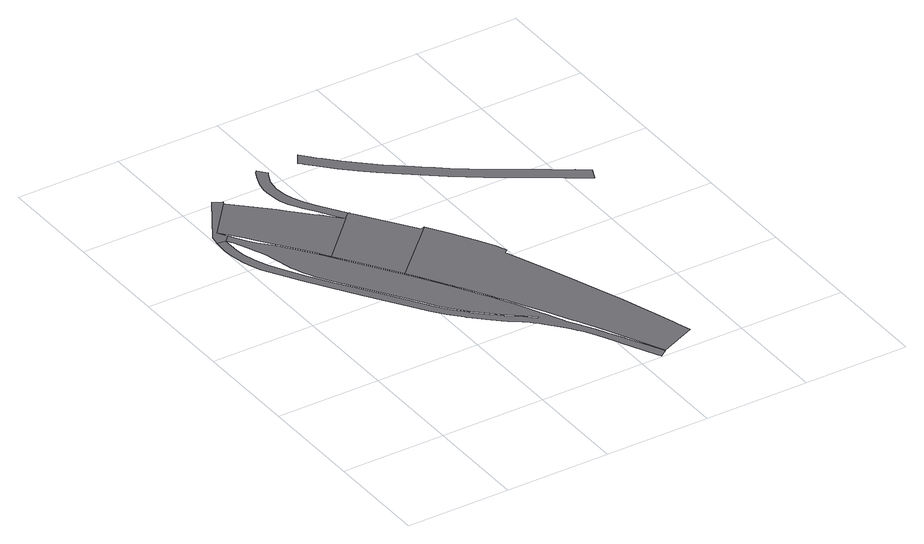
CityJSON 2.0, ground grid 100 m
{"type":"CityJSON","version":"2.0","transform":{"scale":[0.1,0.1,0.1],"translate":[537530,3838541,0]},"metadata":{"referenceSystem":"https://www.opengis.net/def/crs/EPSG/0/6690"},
"CityObjects":{
"road1":{"type":"Road","geometry":[{"type":"MultiSurface","lod":"1","boundaries":[[[0,1,2,3,4,5,6,7,8,9,10,11,12,13]]]}]},
"road2":{"type":"Road","attributes":{"function":"1","RoadStructureAttribute.sectionType":"7"},"geometry":[{"type":"MultiSurface","lod":"1","boundaries":[[[14,15,16,17,18,19,20,21,11,10,22,23,24,25,26,27,28,29,30,31,32,33,34,35,36,37]]]}]},
"road3":{"type":"Road","attributes":{"function":"1","RoadStructureAttribute.sectionType":"7"},"geometry":[{"type":"MultiSurface","lod":"1","boundaries":[[[6,38,39,40,41,42,43,44,45,46,47,48,49,50,51,52,53,54,55,56,57,58,59,60,61,62,63,64,65,66,67,68,69,70,71,72,73,74,75,76,77,78,79,80,81,82,83,84,85,86,87,88,89,90,91,92,93,94,95,96,97,98,99,100,101,102,103,104,105,106,107,108,109,110,111,112,113,114,115,116,117,118,119,120,121,122,123,124,125,126,127,128,129,130,8,7],[131,132,133,134,135,136,137,138,139,140,141,142,143,144,145,146,147,148,149,150,151,152,153,154,155,156,157,158,159,160,161,162,163,164,165,166,167,168,169,170,171,172,173,174,175,176,177,178,179,180,181,182,183,184,185,186,187,188,189,190,191,192,193,194,195,196,197,198,7]]]}]},
"road4":{"type":"Road","geometry":[{"type":"MultiSurface","lod":"1","boundaries":[[[199,200,201,202,203,204,205,206,207,37,36,208,209,210,211,212,213]]]}]},
"road5":{"type":"Road","attributes":{"function":"1","RoadStructureAttribute.sectionType":"7"},"geometry":[{"type":"MultiSurface","lod":"1","boundaries":[[[214,215,216,217,218,219,220,221,222,223,224,225,226,227,228,229,230,231,37,207,232,233,234,235,236,237,238,239,240,241]]]}]},
"road6":{"type":"Road","geometry":[{"type":"MultiSurface","lod":"1","boundaries":[[[242,243,244,245,246,247,248,249,250,251,252,253,254,255,256,257,258,259,260,213,212,261,262,263,264,265,266,267,268,269,270,271,272,273,274,275,276,277,278,279,280,281,282]]]}]},
"road7":{"type":"Road","attributes":{"RoadStructureAttribute.sectionType":"1"},"geometry":[{"type":"MultiSurface","lod":"1","boundaries":[[[283,284,285,286,287,288,289,290,291,292,293,294,295,296,297,298,299,300,301,302,303,304,305,306,307,308,309,310,311,312,313,314,315,316,317,318,319,320,321,322,323,324,325,326,327,328]]]}]}
},
"vertices":[
[318,4042,0],[35,3593,0],[34,3591,0],[31,3587,0],[30,3581,0],[29,3574,0],[15,3497,0],[97,3487,0],[151,3542,0],[140,3559,0],[98,3632,0],[389,3974,0],[390,3976,0],[402,3995,0],
[1072,3281,0],[974,3384,0],[957,3402,0],[821,3545,0],[796,3571,0],[712,3656,0],[574,3797,0],[398,3966,0],[136,3588,0],[148,3572,0],[150,3570,0],[255,3434,0],[325,3337,0],[377,3265,0],[420,3213,0],[432,3198,0],[449,3175,0],[460,3160,0],[514,3087,0],[619,2945,0],[620,2943,0],[678,2856,0],[712,2806,0],[1130,3220,0],
[14,3483,0],[6,3367,0],[12,3269,0],[38,3142,0],[59,3062,0],[107,2955,0],[186,2816,0],[296,2637,0],[435,2416,0],[539,2255,0],[605,2163,0],[813,1850,0],[897,1723,0],[943,1659,0],[1041,1530,0],[1148,1411,0],[1156,1402,0],[1162,1396,0],[1276,1280,0],[1374,1195,0],[1385,1186,0],[1402,1171,0],[1417,1159,0],[1451,1133,0],[1512,1084,0],[1533,1067,0],[1563,1039,0],[1581,1022,0],[1586,1017,0],[1600,1004,0],[1619,986,0],[1649,952,0],[1708,887,0],[1773,807,0],[1824,735,0],[1827,731,0],[1832,723,0],[1838,715,0],[1872,663,0],[1928,569,0],[2012,401,0],[2021,383,0],[2023,380,0],[2192,41,0],[2207,10,0],[2276,60,0],[2266,78,0],[2204,199,0],[2102,401,0],[2093,419,0],[2092,420,0],[2026,542,0],[1962,659,0],[1919,734,0],[1900,767,0],[1896,774,0],[1894,779,0],[1828,890,0],[1807,935,0],[1804,941,0],[1784,980,0],[1730,1095,0],[1722,1112,0],[1720,1116,0],[1710,1137,0],[1709,1139,0],[1600,1363,0],[1585,1393,0],[1519,1509,0],[1514,1517,0],[1496,1547,0],[1421,1677,0],[1416,1686,0],[1355,1791,0],[1331,1833,0],[1120,2168,0],[947,2434,0],[805,2642,0],[803,2645,0],[666,2853,0],[607,2935,0],[504,3077,0],[444,3152,0],[435,3164,0],[413,3193,0],[405,3202,0],[385,3223,0],[319,3295,0],[299,3320,0],[243,3391,0],[205,3449,0],[195,3466,0],[177,3496,0],[112,3460,0],[129,3428,0],[130,3426,0],[169,3351,0],[205,3264,0],[206,3261,0],[225,3216,0],[241,3172,0],[263,3114,0],[265,3106,0],[267,3101,0],[279,3050,0],[292,2997,0],[324,2864,0],[328,2847,0],[344,2804,0],[370,2735,0],[417,2637,0],[426,2618,0],[494,2507,0],[624,2308,0],[723,2164,0],[811,2031,0],[974,1787,0],[1040,1685,0],[1070,1645,0],[1133,1566,0],[1226,1465,0],[1229,1462,0],[1250,1439,0],[1348,1343,0],[1447,1256,0],[1452,1252,0],[1570,1155,0],[1625,1111,0],[1645,1092,0],[1646,1091,0],[1663,1074,0],[1656,1068,0],[1653,1066,0],[1636,1082,0],[1615,1101,0],[1563,1148,0],[1470,1220,0],[1442,1241,0],[1437,1245,0],[1433,1250,0],[1341,1333,0],[1240,1429,0],[1219,1452,0],[1216,1456,0],[1124,1558,0],[1060,1638,0],[1030,1677,0],[961,1779,0],[811,2004,0],[705,2164,0],[629,2281,0],[505,2467,0],[375,2668,0],[271,2844,0],[192,2989,0],[141,3108,0],[110,3223,0],[99,3315,0],[95,3442,0],[97,3478,0],[97,3481,0],
[1612,2755,0],[1593,2749,0],[1576,2743,0],[1574,2742,0],[1376,3028,0],[1222,3246,0],[1206,3268,0],[1204,3271,0],[1195,3285,0],[745,2757,0],[805,2669,0],[818,2650,0],[957,2444,0],[1085,2248,0],[1613,2753,0],
[895,4241,0],[893,4238,0],[884,4227,0],[882,4225,0],[848,4162,0],[809,4054,0],[792,3965,0],[790,3954,0],[791,3887,0],[793,3868,0],[799,3819,0],[804,3790,0],[814,3737,0],[843,3665,0],[878,3603,0],[913,3550,0],[972,3459,0],[1091,3280,0],[1044,3509,0],[988,3599,0],[963,3639,0],[925,3733,0],[901,3810,0],[885,3918,0],[904,4040,0],[946,4136,0],[959,4154,0],[963,4160,0],
[2600,312,0],[2590,347,0],[2575,398,0],[2501,621,0],[2477,694,0],[2433,829,0],[2391,944,0],[2341,1081,0],[2209,1444,0],[2129,1647,0],[2015,1934,0],[1974,2032,0],[1966,2051,0],[1991,2072,0],[2001,2079,0],[1960,2176,0],[1937,2221,0],[1863,2353,0],[1756,2532,0],[1138,2168,0],[1297,1909,0],[1318,1875,0],[1341,1838,0],[1344,1832,0],[1365,1798,0],[1426,1693,0],[1524,1529,0],[1526,1525,0],[1583,1426,0],[1598,1400,0],[1643,1318,0],[1732,1157,0],[1763,1100,0],[1885,871,0],[1891,860,0],[2025,600,0],[2064,520,0],[2110,426,0],[2277,84,0],[2285,65,0],[2629,216,0],
[3251,2723,0],[3193,2764,0],[3153,2791,0],[3076,2841,0],[2983,2903,0],[2933,2936,0],[2926,2941,0],[2800,3023,0],[2754,3054,0],[2724,3073,0],[2547,3188,0],[2517,3208,0],[2455,3252,0],[2407,3288,0],[2279,3386,0],[2183,3462,0],[2091,3534,0],[2047,3569,0],[1916,3672,0],[1839,3738,0],[1734,3828,0],[1575,3979,0],[1463,4097,0],[1428,4136,0],[1398,4170,0],[1323,4256,0],[1253,4150,0],[1268,4135,0],[1293,4106,0],[1339,4054,0],[1363,4026,0],[1487,3894,0],[1613,3773,0],[1733,3666,0],[1839,3578,0],[2022,3435,0],[2203,3291,0],[2325,3197,0],[2449,3108,0],[2646,2979,0],[2859,2839,0],[3021,2731,0],[3184,2623,0],[3195,2616,0],[3224,2597,0],[3273,2707,0]
]}
